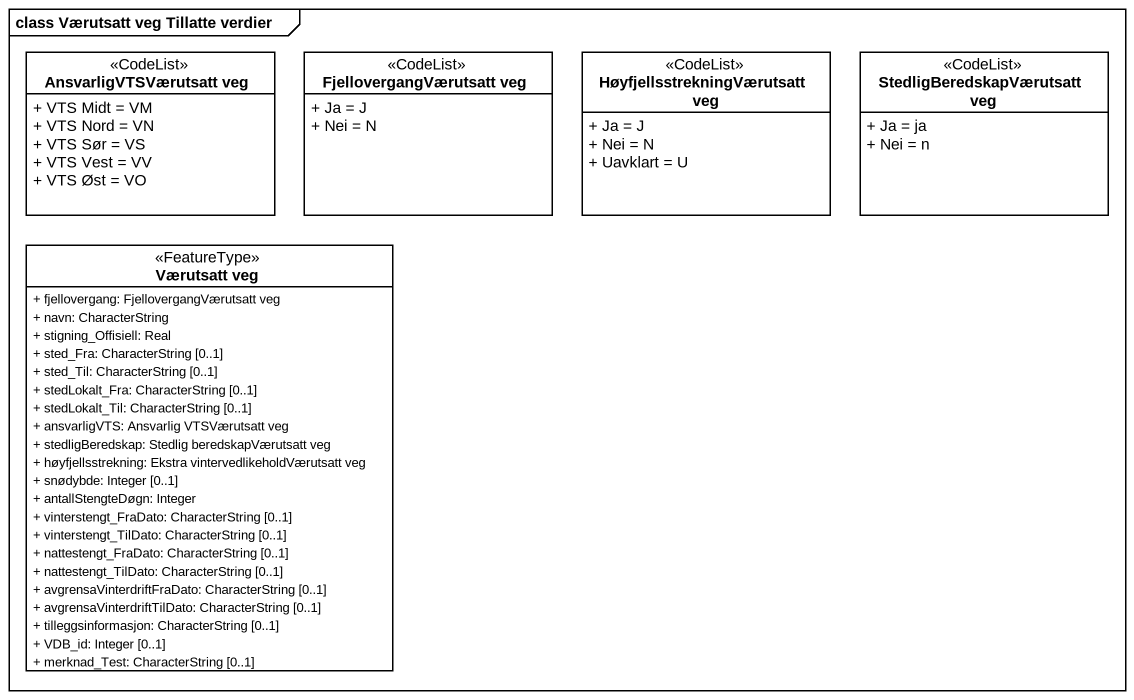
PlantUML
@startuml
mainframe class Værutsatt veg Tillatte verdier
hide circle
hide empty members
skinparam classAttributeIconSize 0
class "AnsvarligVTSVærutsatt veg" as AnsvarligVTSVærutsatt_veg <<CodeList>> {
  + VTS Midt = VM
  + VTS Nord = VN
  + VTS Sør = VS
  + VTS Vest = VV
  + VTS Øst = VO
}
class "FjellovergangVærutsatt veg" as FjellovergangVærutsatt_veg <<CodeList>> {
  + Ja = J
  + Nei = N
}
class "HøyfjellsstrekningVærutsatt veg" as HøyfjellsstrekningVærutsatt <<CodeList>> {
  + Ja = J
  + Nei = N
  + Uavklart = U
}
class "StedligBeredskapVærutsatt veg" as StedligBeredskapVærutsatt <<CodeList>> {
  + Ja = ja
  + Nei = n
}
class "Værutsatt veg" as Værutsatt_veg <<FeatureType>> {
  + fjellovergang: FjellovergangVærutsatt veg
  + navn: CharacterString
  + stigning_Offisiell: Real
  + sted_Fra: CharacterString [0..1]
  + sted_Til: CharacterString [0..1]
  + stedLokalt_Fra: CharacterString [0..1]
  + stedLokalt_Til: CharacterString [0..1]
  + ansvarligVTS: Ansvarlig VTSVærutsatt veg
  + stedligBeredskap: Stedlig beredskapVærutsatt veg
  + høyfjellsstrekning: Ekstra vintervedlikeholdVærutsatt veg
  + snødybde: Integer [0..1]
  + antallStengteDøgn: Integer
  + vinterstengt_FraDato: CharacterString [0..1]
  + vinterstengt_TilDato: CharacterString [0..1]
  + nattestengt_FraDato: CharacterString [0..1]
  + nattestengt_TilDato: CharacterString [0..1]
  + avgrensaVinterdriftFraDato: CharacterString [0..1]
  + avgrensaVinterdriftTilDato: CharacterString [0..1]
  + tilleggsinformasjon: CharacterString [0..1]
  + VDB_id: Integer [0..1]
  + merknad_Test: CharacterString [0..1]
}
@enduml
